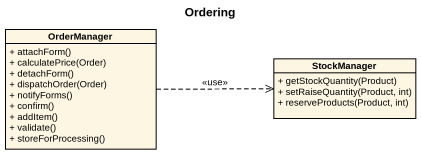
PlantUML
@startuml
title Ordering
hide circle
hide empty members
skinparam classAttributeIconSize 0
class OrderManager {
  + attachForm()
  + calculatePrice(Order)
  + detachForm()
  + dispatchOrder(Order)
  + notifyForms()
  + confirm()
  + addItem()
  + validate()
  + storeForProcessing()
}
class StockManager {
  + getStockQuantity(Product)
  + setRaiseQuantity(Product, int)
  + reserveProducts(Product, int)
}
OrderManager .right.> StockManager : <<use>>
@enduml
